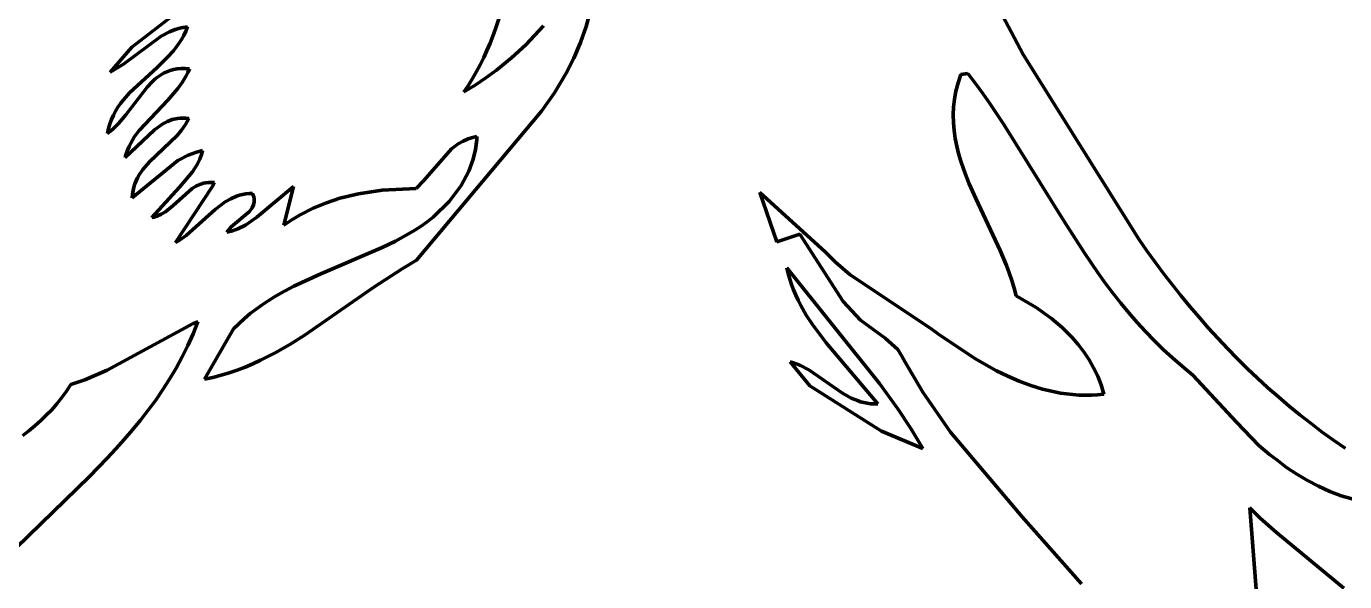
# Model space of a CAD drawing. Header units: millimetres. Extents: x 0 to 8.4, y 0 to 11.8.
# Drawn here: x 4.449 to 6.592, y 4.076 to 4.978 of the extents above; entities that cross this region are included whole.
import ezdxf

# ---------------------------------------------------------------- set-up
doc = ezdxf.new("R2010")
doc.units = ezdxf.units.MM
doc.layers.add('color#010101ff', color=7, linetype='CONTINUOUS', lineweight=100)
doc.layers.add('color#ffffffff', color=7, linetype='CONTINUOUS', lineweight=100)

msp = doc.modelspace()

# ---------------------------------------------------------------- linework, layer by layer
at = {"layer": 'color#010101ff'}
for p, q in [((4.7009, 5.0061), (4.6206, 4.944)), ((5.212, 4.9741), (5.2199, 4.9983)), ((5.3593, 4.9778), (5.3642, 4.9955)), ((6.0262, 5.0138), (6.0698, 4.9325)), ((4.6819, 4.9691), (4.6913, 4.9727)), ((4.6913, 4.9727), (4.7012, 4.9754)), ((4.7012, 4.9754), (4.7116, 4.9771)), ((4.7116, 4.9771), (4.7087, 4.9699)), ((5.2077, 4.9622), (5.212, 4.9741)), ((5.2902, 4.9786), (5.261, 4.9482)), ((5.3502, 4.9518), (5.3593, 4.9778)), ((4.6074, 4.9167), (4.6686, 4.9622)), ((4.6686, 4.9622), (4.6819, 4.9691)), ((4.6975, 4.9502), (4.6931, 4.9441)), ((4.7016, 4.9565), (4.6975, 4.9502)), ((4.7053, 4.9631), (4.7016, 4.9565)), ((4.7087, 4.9699), (4.7053, 4.9631)), ((5.1981, 4.9387), (5.2031, 4.9504)), ((5.2031, 4.9504), (5.2077, 4.9622)), ((5.3393, 4.9264), (5.3502, 4.9518)), ((4.6206, 4.944), (4.5858, 4.9034)), ((4.6884, 4.9383), (4.6783, 4.9271)), ((4.6931, 4.9441), (4.6884, 4.9383)), ((5.1928, 4.9271), (5.1981, 4.9387)), ((5.261, 4.9482), (5.2378, 4.9268)), ((6.0698, 4.9325), (6.2576, 4.6322)), ((4.5858, 4.9034), (4.6074, 4.9167)), ((4.6618, 4.9113), (4.6169, 4.8698)), ((4.6783, 4.9271), (4.6618, 4.9113)), ((4.6831, 4.9063), (4.6888, 4.9079)), ((4.6888, 4.9079), (4.6948, 4.909)), ((4.6948, 4.909), (4.7011, 4.9095)), ((4.7011, 4.9095), (4.7077, 4.9094)), ((4.7077, 4.9094), (4.7146, 4.9087)), ((4.7146, 4.9087), (4.7121, 4.903)), ((5.1811, 4.9044), (5.1871, 4.9157)), ((5.1871, 4.9157), (5.1928, 4.9271)), ((5.2378, 4.9268), (5.2134, 4.9068)), ((5.3268, 4.9017), (5.3393, 4.9264)), ((4.6456, 4.8793), (4.6539, 4.888)), ((4.6539, 4.888), (4.6583, 4.8919)), ((4.6583, 4.8919), (4.6628, 4.8955)), ((4.6628, 4.8955), (4.6676, 4.8988)), ((4.6676, 4.8988), (4.6725, 4.9018)), ((4.6725, 4.9018), (4.6777, 4.9043)), ((4.6777, 4.9043), (4.6831, 4.9063)), ((4.7029, 4.8868), (4.6957, 4.8768)), ((4.7093, 4.8974), (4.7029, 4.8868)), ((4.7121, 4.903), (4.7093, 4.8974)), ((5.1679, 4.8823), (5.1747, 4.8933)), ((5.1747, 4.8933), (5.1811, 4.9044)), ((5.1964, 4.8943), (5.1789, 4.8825)), ((5.2134, 4.9068), (5.1964, 4.8943)), ((5.3079, 4.8701), (5.3268, 4.9017)), ((5.9638, 4.8861), (5.9603, 4.8729)), ((5.9682, 4.8995), (5.9638, 4.8861)), ((5.9795, 4.9016), (5.9682, 4.8995)), ((5.9919, 4.8854), (5.9795, 4.9016)), ((4.6169, 4.8698), (4.6071, 4.8585)), ((4.6113, 4.8342), (4.6456, 4.8793)), ((4.6957, 4.8768), (4.6793, 4.8581)), ((5.1789, 4.8825), (5.1607, 4.8715)), ((5.1607, 4.8715), (5.1679, 4.8823)), ((5.2867, 4.84), (5.3079, 4.8701)), ((5.9603, 4.8729), (5.958, 4.8598)), ((6.0039, 4.869), (5.9919, 4.8854)), ((6.0156, 4.8524), (6.0039, 4.869)), ((4.5983, 4.8465), (4.5944, 4.8402)), ((4.6025, 4.8526), (4.5983, 4.8465)), ((4.6071, 4.8585), (4.6025, 4.8526)), ((4.6793, 4.8581), (4.6325, 4.8087)), ((5.9565, 4.8468), (5.956, 4.834)), ((5.958, 4.8598), (5.9565, 4.8468)), ((6.0384, 4.8185), (6.0156, 4.8524)), ((4.5878, 4.8266), (4.5851, 4.8194)), ((4.5909, 4.8335), (4.5878, 4.8266)), ((4.5944, 4.8402), (4.5909, 4.8335)), ((4.5993, 4.8199), (4.6113, 4.8342)), ((4.6713, 4.8196), (4.6787, 4.8234)), ((4.6787, 4.8234), (4.6866, 4.8264)), ((4.6866, 4.8264), (4.6949, 4.8283)), ((4.6949, 4.8283), (4.6992, 4.8288)), ((4.6992, 4.8288), (4.7038, 4.829)), ((4.7038, 4.829), (4.7084, 4.8288)), ((4.7108, 4.8233), (4.708, 4.8185)), ((4.7084, 4.8288), (4.7133, 4.8283)), ((4.7133, 4.8283), (4.7108, 4.8233)), ((5.0837, 4.598), (5.2867, 4.84)), ((5.956, 4.834), (5.9563, 4.8212)), ((5.9563, 4.8212), (5.9574, 4.8086)), ((4.583, 4.8119), (4.5814, 4.8039)), ((4.5814, 4.8039), (4.5861, 4.8075)), ((4.5851, 4.8194), (4.583, 4.8119)), ((4.5861, 4.8075), (4.5907, 4.8113)), ((4.5907, 4.8113), (4.5993, 4.8199)), ((4.6099, 4.765), (4.6576, 4.8097)), ((4.6325, 4.8087), (4.6254, 4.7988)), ((4.6946, 4.8008), (4.6496, 4.7581)), ((4.6576, 4.8097), (4.6713, 4.8196)), ((4.7017, 4.8094), (4.6946, 4.8008)), ((4.708, 4.8185), (4.7017, 4.8094)), ((5.9574, 4.8086), (5.9592, 4.796)), ((6.1356, 4.662), (6.0384, 4.8185)), ((4.6163, 4.7828), (4.6139, 4.7771)), ((4.6191, 4.7883), (4.6163, 4.7828)), ((4.6254, 4.7988), (4.6191, 4.7883)), ((5.0953, 4.7277), (5.1406, 4.7791)), ((5.1406, 4.7791), (5.1514, 4.7871)), ((5.1514, 4.7871), (5.1593, 4.7916)), ((5.1593, 4.7916), (5.1678, 4.7953)), ((5.1678, 4.7953), (5.1769, 4.798)), ((5.1769, 4.798), (5.1818, 4.799)), ((5.1815, 4.7936), (5.1795, 4.7777)), ((5.1818, 4.799), (5.1815, 4.7936)), ((5.9592, 4.796), (5.9617, 4.7836)), ((5.9617, 4.7836), (5.9647, 4.7712)), ((4.6117, 4.7711), (4.6099, 4.765)), ((4.6139, 4.7771), (4.6117, 4.7711)), ((4.6216, 4.6994), (4.6956, 4.76)), ((4.6496, 4.7581), (4.6388, 4.7457)), ((4.6956, 4.76), (4.7125, 4.7688)), ((4.7125, 4.7688), (4.7261, 4.7738)), ((4.7261, 4.7738), (4.7358, 4.7761)), ((4.7312, 4.7621), (4.7271, 4.7535)), ((4.7345, 4.7713), (4.7312, 4.7621)), ((4.7358, 4.7761), (4.7345, 4.7713)), ((5.1758, 4.7622), (5.1685, 4.7425)), ((5.1795, 4.7777), (5.1758, 4.7622)), ((5.9647, 4.7712), (5.9684, 4.7589)), ((5.9684, 4.7589), (5.9725, 4.7466)), ((4.6327, 4.7368), (4.6301, 4.7321)), ((4.6388, 4.7457), (4.6327, 4.7368)), ((4.7197, 4.7415), (4.6982, 4.7165)), ((4.7271, 4.7535), (4.7197, 4.7415)), ((5.1685, 4.7425), (5.156, 4.7193)), ((5.9725, 4.7466), (5.977, 4.7345)), ((4.6241, 4.7168), (4.6228, 4.7113)), ((4.6257, 4.7221), (4.6241, 4.7168)), ((4.6277, 4.7272), (4.6257, 4.7221)), ((4.6301, 4.7321), (4.6277, 4.7272)), ((4.6982, 4.7165), (4.6531, 4.6673)), ((4.6883, 4.6872), (4.7188, 4.7146)), ((4.7515, 4.7171), (4.6916, 4.6268)), ((4.7188, 4.7146), (4.7257, 4.7187)), ((4.7257, 4.7187), (4.7332, 4.7219)), ((4.7332, 4.7219), (4.7372, 4.7231)), ((4.7372, 4.7231), (4.7413, 4.7239)), ((4.7413, 4.7239), (4.7457, 4.7244)), ((4.7457, 4.7244), (4.7502, 4.7246)), ((4.7502, 4.7246), (4.755, 4.7243)), ((4.755, 4.7243), (4.7515, 4.7171)), ((4.824, 4.668), (4.8837, 4.7178)), ((4.8837, 4.7178), (4.868, 4.6549)), ((5.028, 4.7118), (5.0828, 4.7144)), ((5.0828, 4.7144), (5.0953, 4.7277)), ((5.156, 4.7193), (5.137, 4.6938)), ((5.977, 4.7345), (5.9819, 4.7223)), ((5.9819, 4.7223), (5.9925, 4.6982)), ((4.622, 4.7055), (4.6216, 4.6994)), ((4.6228, 4.7113), (4.622, 4.7055)), ((4.7563, 4.6805), (4.7728, 4.6929)), ((4.7728, 4.6929), (4.7816, 4.698)), ((4.7816, 4.698), (4.7909, 4.702)), ((4.7909, 4.702), (4.7958, 4.7036)), ((4.7958, 4.7036), (4.8008, 4.7049)), ((4.8008, 4.7049), (4.8059, 4.7058)), ((4.8059, 4.7058), (4.8113, 4.7064)), ((4.8113, 4.7064), (4.8168, 4.7066)), ((4.8168, 4.7066), (4.8181, 4.7036)), ((4.8181, 4.7036), (4.8191, 4.7008)), ((4.8198, 4.6928), (4.8188, 4.6879)), ((4.8191, 4.7008), (4.8197, 4.698)), ((4.8197, 4.698), (4.8199, 4.6954)), ((4.8199, 4.6954), (4.8198, 4.6928)), ((4.937, 4.6915), (4.9592, 4.6988)), ((4.9592, 4.6988), (4.9894, 4.7061)), ((4.9894, 4.7061), (5.028, 4.7118)), ((5.137, 4.6938), (5.1105, 4.6678)), ((5.7478, 4.612), (5.6415, 4.7081)), ((5.6415, 4.7081), (5.6694, 4.628)), ((5.9925, 4.6982), (6.0323, 4.6139)), ((4.6613, 4.6694), (4.6688, 4.6727)), ((4.6688, 4.6727), (4.6757, 4.6769)), ((4.6757, 4.6769), (4.6883, 4.6872)), ((4.709, 4.638), (4.7563, 4.6805)), ((4.8119, 4.6771), (4.7825, 4.6521)), ((4.8167, 4.6834), (4.8119, 4.6771)), ((4.8188, 4.6879), (4.8167, 4.6834)), ((4.8811, 4.6639), (4.8946, 4.672)), ((4.8946, 4.672), (4.9155, 4.6826)), ((4.9155, 4.6826), (4.937, 4.6915)), ((4.6531, 4.6673), (4.6573, 4.6682)), ((4.6573, 4.6682), (4.6613, 4.6694)), ((4.7825, 4.6521), (4.7754, 4.6438)), ((4.7933, 4.6492), (4.8054, 4.6552)), ((4.8054, 4.6552), (4.824, 4.668)), ((4.868, 4.6549), (4.8811, 4.6639)), ((5.091, 4.6536), (5.0809, 4.647)), ((5.1008, 4.6605), (5.091, 4.6536)), ((5.1105, 4.6678), (5.1008, 4.6605)), ((6.1688, 4.6105), (6.1356, 4.662)), ((4.6916, 4.6268), (4.6961, 4.6293)), ((4.6961, 4.6293), (4.709, 4.638)), ((4.7754, 4.6438), (4.7846, 4.6461)), ((4.7846, 4.6461), (4.7933, 4.6492)), ((5.0496, 4.6292), (5.028, 4.6186)), ((5.0706, 4.6408), (5.0496, 4.6292)), ((5.0809, 4.647), (5.0706, 4.6408)), ((5.6694, 4.628), (5.7064, 4.6403)), ((5.7064, 4.6403), (5.7771, 4.5313)), ((6.2576, 4.6322), (6.2707, 4.6135)), ((5.028, 4.6186), (4.9281, 4.5759)), ((5.7645, 4.5951), (5.7478, 4.612)), ((6.0323, 4.6139), (6.0425, 4.5896)), ((6.1918, 4.5769), (6.1688, 4.6105)), ((6.2707, 4.6135), (6.2841, 4.5951)), ((5.0602, 4.5842), (5.0837, 4.598)), ((5.6854, 4.5858), (5.6876, 4.5766)), ((5.8363, 4.3977), (5.6854, 4.5858)), ((5.7884, 4.5746), (5.7645, 4.5951)), ((6.0425, 4.5896), (6.047, 4.5774)), ((6.2841, 4.5951), (6.2978, 4.5768)), ((4.9281, 4.5759), (4.8843, 4.5559)), ((5.0144, 4.5541), (5.0602, 4.5842)), ((5.6876, 4.5766), (5.6902, 4.5675)), ((5.6902, 4.5675), (5.6931, 4.5586)), ((5.9194, 4.487), (5.7884, 4.5746)), ((6.047, 4.5774), (6.0512, 4.5652)), ((6.0512, 4.5652), (6.0549, 4.5528)), ((6.2037, 4.5604), (6.1918, 4.5769)), ((6.2978, 4.5768), (6.3118, 4.5587)), ((4.8631, 4.5447), (4.8528, 4.5387)), ((4.8843, 4.5559), (4.8631, 4.5447)), ((4.901, 4.4758), (5.0144, 4.5541)), ((5.6931, 4.5586), (5.6964, 4.5499)), ((5.6964, 4.5499), (5.7, 4.5414)), ((6.0549, 4.5528), (6.0581, 4.5404)), ((6.216, 4.5442), (6.2037, 4.5604)), ((6.2285, 4.5282), (6.216, 4.5442)), ((6.3118, 4.5587), (6.3261, 4.5408)), ((4.8326, 4.5258), (4.8228, 4.5188)), ((4.8426, 4.5324), (4.8326, 4.5258)), ((4.8528, 4.5387), (4.8426, 4.5324)), ((5.7, 4.5414), (5.7039, 4.533)), ((5.7039, 4.533), (5.708, 4.5248)), ((5.708, 4.5248), (5.7171, 4.5089)), ((5.7771, 4.5313), (5.805, 4.5008)), ((6.0581, 4.5404), (6.0908, 4.5213)), ((6.0908, 4.5213), (6.1156, 4.5034)), ((6.2414, 4.5125), (6.2285, 4.5282)), ((6.3261, 4.5408), (6.3406, 4.5231)), ((6.3406, 4.5231), (6.3555, 4.5057)), ((4.8038, 4.5036), (4.7859, 4.4865)), ((4.8132, 4.5114), (4.8038, 4.5036)), ((4.8228, 4.5188), (4.8132, 4.5114)), ((5.7171, 4.5089), (5.7271, 4.4935)), ((5.805, 4.5008), (5.8454, 4.4718)), ((6.1156, 4.5034), (6.133, 4.4886)), ((6.2547, 4.4972), (6.2414, 4.5125)), ((6.3555, 4.5057), (6.3706, 4.4885)), ((4.7208, 4.4951), (4.5809, 4.4198)), ((4.7118, 4.4596), (4.7203, 4.4787)), ((4.7203, 4.4787), (4.7281, 4.4983)), ((4.7281, 4.4983), (4.7208, 4.4951)), ((4.7859, 4.4865), (4.739, 4.4048)), ((5.7271, 4.4935), (5.7492, 4.4639)), ((5.9322, 4.4778), (5.9194, 4.487)), ((6.133, 4.4886), (6.1491, 4.4725)), ((6.2684, 4.4821), (6.2547, 4.4972)), ((6.2826, 4.4675), (6.2684, 4.4821)), ((6.3706, 4.4885), (6.386, 4.4715)), ((4.7027, 4.441), (4.7118, 4.4596)), ((4.854, 4.4479), (4.8778, 4.4614)), ((4.8778, 4.4614), (4.901, 4.4758)), ((5.7492, 4.4639), (5.8332, 4.3647)), ((5.8454, 4.4718), (5.8657, 4.4532)), ((5.9909, 4.4387), (5.9322, 4.4778)), ((6.1491, 4.4725), (6.159, 4.4611)), ((6.159, 4.4611), (6.1683, 4.4491)), ((6.2973, 4.4532), (6.2826, 4.4675)), ((6.386, 4.4715), (6.4017, 4.4549)), ((4.6928, 4.4229), (4.7027, 4.441)), ((4.8174, 4.4299), (4.8298, 4.4356)), ((4.8298, 4.4356), (4.842, 4.4416)), ((4.842, 4.4416), (4.854, 4.4479)), ((5.8657, 4.4532), (5.8723, 4.4424)), ((5.8723, 4.4424), (5.8776, 4.4325)), ((6.0263, 4.4187), (5.9909, 4.4387)), ((6.1683, 4.4491), (6.1767, 4.4366)), ((6.1767, 4.4366), (6.1842, 4.4235)), ((6.3124, 4.4394), (6.2973, 4.4532)), ((6.3282, 4.426), (6.3124, 4.4394)), ((6.4017, 4.4549), (6.4177, 4.4385)), ((6.4177, 4.4385), (6.4339, 4.4224)), ((4.5809, 4.4198), (4.5446, 4.4039)), ((4.6823, 4.4052), (4.6928, 4.4229)), ((4.766, 4.4113), (4.7791, 4.4153)), ((4.7791, 4.4153), (4.7921, 4.4198)), ((4.7921, 4.4198), (4.8048, 4.4247)), ((4.8048, 4.4247), (4.8174, 4.4299)), ((5.6963, 4.4315), (5.6909, 4.433)), ((5.6909, 4.433), (5.7229, 4.3942)), ((5.7066, 4.4275), (5.6963, 4.4315)), ((5.7212, 4.4199), (5.7066, 4.4275)), ((5.7759, 4.3822), (5.7212, 4.4199)), ((5.8776, 4.4325), (5.9064, 4.3839)), ((6.0446, 4.4098), (6.0263, 4.4187)), ((6.1842, 4.4235), (6.1908, 4.4098)), ((6.3454, 4.4116), (6.3282, 4.426)), ((6.4339, 4.4224), (6.4505, 4.4066)), ((4.5219, 4.3962), (4.5147, 4.3853)), ((4.5446, 4.4039), (4.5219, 4.3962)), ((4.6712, 4.388), (4.6823, 4.4052)), ((4.739, 4.4048), (4.7526, 4.4078)), ((4.7526, 4.4078), (4.766, 4.4113)), ((5.7229, 4.3942), (5.8395, 4.3205)), ((5.8661, 4.3567), (5.8363, 4.3977)), ((6.0631, 4.4018), (6.0446, 4.4098)), ((6.0819, 4.3947), (6.0631, 4.4018)), ((6.1011, 4.3888), (6.0819, 4.3947)), ((6.1908, 4.4098), (6.1964, 4.3956)), ((6.1964, 4.3956), (6.201, 4.3808)), ((6.4165, 4.3349), (6.3454, 4.4116)), ((6.4505, 4.4066), (6.4673, 4.3911)), ((4.5071, 4.3749), (4.499, 4.3649)), ((4.5147, 4.3853), (4.5071, 4.3749)), ((4.6596, 4.3711), (4.6712, 4.388)), ((5.7901, 4.3743), (5.7759, 4.3822)), ((5.8001, 4.3701), (5.7901, 4.3743)), ((5.9064, 4.3839), (5.9514, 4.3191)), ((6.1108, 4.3863), (6.1011, 4.3888)), ((6.1205, 4.3842), (6.1108, 4.3863)), ((6.1303, 4.3823), (6.1205, 4.3842)), ((6.1402, 4.3809), (6.1303, 4.3823)), ((6.1502, 4.3798), (6.1402, 4.3809)), ((6.1602, 4.3792), (6.1502, 4.3798)), ((6.1703, 4.3789), (6.1602, 4.3792)), ((6.1805, 4.3791), (6.1703, 4.3789)), ((6.1907, 4.3797), (6.1805, 4.3791)), ((6.201, 4.3808), (6.1907, 4.3797)), ((6.4673, 4.3911), (6.4844, 4.376)), ((6.4844, 4.376), (6.5018, 4.3612)), ((4.4906, 4.3554), (4.4818, 4.3463)), ((4.499, 4.3649), (4.4906, 4.3554)), ((4.635, 4.3385), (4.6475, 4.3546)), ((4.6475, 4.3546), (4.6596, 4.3711)), ((5.8052, 4.3684), (5.8001, 4.3701)), ((5.8105, 4.367), (5.8052, 4.3684)), ((5.8159, 4.3659), (5.8105, 4.367)), ((5.8215, 4.3651), (5.8159, 4.3659)), ((5.8273, 4.3647), (5.8215, 4.3651)), ((5.8332, 4.3647), (5.8273, 4.3647)), ((5.8871, 4.3249), (5.8661, 4.3567)), ((6.5018, 4.3612), (6.5195, 4.3468)), ((4.4633, 4.3292), (4.4537, 4.3211)), ((4.4727, 4.3376), (4.4633, 4.3292)), ((4.4818, 4.3463), (4.4727, 4.3376)), ((4.622, 4.3226), (4.635, 4.3385)), ((6.4528, 4.2974), (6.4165, 4.3349)), ((6.5195, 4.3468), (6.5375, 4.3327)), ((6.5375, 4.3327), (6.5558, 4.3191)), ((4.4537, 4.3211), (4.4437, 4.3133)), ((4.5949, 4.2917), (4.6086, 4.3071)), ((4.6086, 4.3071), (4.622, 4.3226)), ((5.8395, 4.3205), (5.9064, 4.2921)), ((5.9002, 4.3032), (5.8871, 4.3249)), ((5.9514, 4.3191), (6.068, 4.1813)), ((6.5558, 4.3191), (6.5743, 4.3058)), ((4.5809, 4.2766), (4.5949, 4.2917)), ((5.9064, 4.2921), (5.9002, 4.3032)), ((6.4699, 4.2828), (6.4528, 4.2974)), ((6.5743, 4.3058), (6.5932, 4.293)), ((4.5521, 4.247), (4.5809, 4.2766)), ((6.482, 4.2739), (6.4699, 4.2828)), ((6.4979, 4.2617), (6.482, 4.2739)), ((4.4331, 4.1312), (4.5521, 4.247)), ((6.5145, 4.2504), (6.4979, 4.2617)), ((6.5318, 4.2401), (6.5145, 4.2504)), ((6.5496, 4.2309), (6.5318, 4.2401)), ((6.5679, 4.2227), (6.5496, 4.2309)), ((6.5866, 4.2157), (6.5679, 4.2227)), ((6.6058, 4.2098), (6.5866, 4.2157)), ((6.068, 4.1813), (6.1646, 4.0726)), ((6.4383, 4.1958), (6.455, 4.1793)), ((6.4484, 4.0633), (6.4383, 4.1958)), ((6.455, 4.1793), (6.4814, 4.1558)), ((6.4814, 4.1558), (6.5911, 4.0657))]:
    msp.add_line(p, q, dxfattribs=at)
at = {"layer": 'color#ffffffff'}
for p, q in [((4.6206, 4.944), (4.7009, 5.0061)), ((5.2199, 4.9983), (5.212, 4.9741)), ((5.3642, 4.9955), (5.3593, 4.9778)), ((6.0698, 4.9325), (6.0262, 5.0138)), ((4.6913, 4.9727), (4.6819, 4.9691)), ((4.7012, 4.9754), (4.6913, 4.9727)), ((4.7116, 4.9771), (4.7012, 4.9754)), ((4.7087, 4.9699), (4.7116, 4.9771)), ((5.212, 4.9741), (5.2077, 4.9622)), ((5.261, 4.9482), (5.2902, 4.9786)), ((5.3593, 4.9778), (5.3502, 4.9518)), ((4.6686, 4.9622), (4.6074, 4.9167)), ((4.6819, 4.9691), (4.6686, 4.9622)), ((4.6931, 4.9441), (4.6975, 4.9502)), ((4.6975, 4.9502), (4.7016, 4.9565)), ((4.7016, 4.9565), (4.7053, 4.9631)), ((4.7053, 4.9631), (4.7087, 4.9699)), ((5.2031, 4.9504), (5.1981, 4.9387)), ((5.2077, 4.9622), (5.2031, 4.9504)), ((5.3502, 4.9518), (5.3393, 4.9264)), ((4.5858, 4.9034), (4.6206, 4.944)), ((4.6783, 4.9271), (4.6884, 4.9383)), ((4.6884, 4.9383), (4.6931, 4.9441)), ((5.1981, 4.9387), (5.1928, 4.9271)), ((5.2378, 4.9268), (5.261, 4.9482)), ((6.2576, 4.6322), (6.0698, 4.9325)), ((4.6074, 4.9167), (4.5858, 4.9034)), ((4.6169, 4.8698), (4.6618, 4.9113)), ((4.6618, 4.9113), (4.6783, 4.9271)), ((4.6888, 4.9079), (4.6831, 4.9063)), ((4.6948, 4.909), (4.6888, 4.9079)), ((4.7011, 4.9095), (4.6948, 4.909)), ((4.7077, 4.9094), (4.7011, 4.9095)), ((4.7146, 4.9087), (4.7077, 4.9094)), ((4.7121, 4.903), (4.7146, 4.9087)), ((5.1871, 4.9157), (5.1811, 4.9044)), ((5.1928, 4.9271), (5.1871, 4.9157)), ((5.2134, 4.9068), (5.2378, 4.9268)), ((5.3393, 4.9264), (5.3268, 4.9017)), ((4.6539, 4.888), (4.6456, 4.8793)), ((4.6583, 4.8919), (4.6539, 4.888)), ((4.6628, 4.8955), (4.6583, 4.8919)), ((4.6676, 4.8988), (4.6628, 4.8955)), ((4.6725, 4.9018), (4.6676, 4.8988)), ((4.6777, 4.9043), (4.6725, 4.9018)), ((4.6831, 4.9063), (4.6777, 4.9043)), ((4.6957, 4.8768), (4.7029, 4.8868)), ((4.7029, 4.8868), (4.7093, 4.8974)), ((4.7093, 4.8974), (4.7121, 4.903)), ((5.1747, 4.8933), (5.1679, 4.8823)), ((5.1811, 4.9044), (5.1747, 4.8933)), ((5.1789, 4.8825), (5.1964, 4.8943)), ((5.1964, 4.8943), (5.2134, 4.9068)), ((5.3268, 4.9017), (5.3079, 4.8701)), ((5.9603, 4.8729), (5.9638, 4.8861)), ((5.9638, 4.8861), (5.9682, 4.8995)), ((5.9682, 4.8995), (5.9795, 4.9016)), ((5.9795, 4.9016), (5.9919, 4.8854)), ((4.6071, 4.8585), (4.6169, 4.8698)), ((4.6456, 4.8793), (4.6113, 4.8342)), ((4.6793, 4.8581), (4.6957, 4.8768)), ((5.1607, 4.8715), (5.1789, 4.8825)), ((5.1679, 4.8823), (5.1607, 4.8715)), ((5.3079, 4.8701), (5.2867, 4.84)), ((5.958, 4.8598), (5.9603, 4.8729)), ((5.9919, 4.8854), (6.0039, 4.869)), ((6.0039, 4.869), (6.0156, 4.8524)), ((4.5944, 4.8402), (4.5983, 4.8465)), ((4.5983, 4.8465), (4.6025, 4.8526)), ((4.6025, 4.8526), (4.6071, 4.8585)), ((4.6325, 4.8087), (4.6793, 4.8581)), ((5.956, 4.834), (5.9565, 4.8468)), ((5.9565, 4.8468), (5.958, 4.8598)), ((6.0156, 4.8524), (6.0384, 4.8185)), ((4.5851, 4.8194), (4.5878, 4.8266)), ((4.5878, 4.8266), (4.5909, 4.8335)), ((4.5909, 4.8335), (4.5944, 4.8402)), ((4.6113, 4.8342), (4.5993, 4.8199)), ((4.6787, 4.8234), (4.6713, 4.8196)), ((4.6866, 4.8264), (4.6787, 4.8234)), ((4.6949, 4.8283), (4.6866, 4.8264)), ((4.6992, 4.8288), (4.6949, 4.8283)), ((4.7038, 4.829), (4.6992, 4.8288)), ((4.7084, 4.8288), (4.7038, 4.829)), ((4.708, 4.8185), (4.7108, 4.8233)), ((4.7133, 4.8283), (4.7084, 4.8288)), ((4.7108, 4.8233), (4.7133, 4.8283)), ((5.2867, 4.84), (5.0837, 4.598)), ((5.9563, 4.8212), (5.956, 4.834)), ((5.9574, 4.8086), (5.9563, 4.8212)), ((4.5814, 4.8039), (4.583, 4.8119)), ((4.5861, 4.8075), (4.5814, 4.8039)), ((4.583, 4.8119), (4.5851, 4.8194)), ((4.5907, 4.8113), (4.5861, 4.8075)), ((4.5993, 4.8199), (4.5907, 4.8113)), ((4.6576, 4.8097), (4.6099, 4.765)), ((4.6254, 4.7988), (4.6325, 4.8087)), ((4.6496, 4.7581), (4.6946, 4.8008)), ((4.6713, 4.8196), (4.6576, 4.8097)), ((4.6946, 4.8008), (4.7017, 4.8094)), ((4.7017, 4.8094), (4.708, 4.8185)), ((5.9592, 4.796), (5.9574, 4.8086)), ((6.0384, 4.8185), (6.1356, 4.662)), ((4.6139, 4.7771), (4.6163, 4.7828)), ((4.6163, 4.7828), (4.6191, 4.7883)), ((4.6191, 4.7883), (4.6254, 4.7988)), ((5.1406, 4.7791), (5.0953, 4.7277)), ((5.1514, 4.7871), (5.1406, 4.7791)), ((5.1593, 4.7916), (5.1514, 4.7871)), ((5.1678, 4.7953), (5.1593, 4.7916)), ((5.1769, 4.798), (5.1678, 4.7953)), ((5.1818, 4.799), (5.1769, 4.798)), ((5.1795, 4.7777), (5.1815, 4.7936)), ((5.1815, 4.7936), (5.1818, 4.799)), ((5.9617, 4.7836), (5.9592, 4.796)), ((5.9647, 4.7712), (5.9617, 4.7836)), ((4.6099, 4.765), (4.6117, 4.7711)), ((4.6117, 4.7711), (4.6139, 4.7771)), ((4.6956, 4.76), (4.6216, 4.6994)), ((4.6388, 4.7457), (4.6496, 4.7581)), ((4.7125, 4.7688), (4.6956, 4.76)), ((4.7261, 4.7738), (4.7125, 4.7688)), ((4.7358, 4.7761), (4.7261, 4.7738)), ((4.7271, 4.7535), (4.7312, 4.7621)), ((4.7312, 4.7621), (4.7345, 4.7713)), ((4.7345, 4.7713), (4.7358, 4.7761)), ((5.1685, 4.7425), (5.1758, 4.7622)), ((5.1758, 4.7622), (5.1795, 4.7777)), ((5.9684, 4.7589), (5.9647, 4.7712)), ((5.9725, 4.7466), (5.9684, 4.7589)), ((4.6301, 4.7321), (4.6327, 4.7368)), ((4.6327, 4.7368), (4.6388, 4.7457)), ((4.6982, 4.7165), (4.7197, 4.7415)), ((4.7197, 4.7415), (4.7271, 4.7535)), ((5.156, 4.7193), (5.1685, 4.7425)), ((5.977, 4.7345), (5.9725, 4.7466)), ((4.6228, 4.7113), (4.6241, 4.7168)), ((4.6241, 4.7168), (4.6257, 4.7221)), ((4.6257, 4.7221), (4.6277, 4.7272)), ((4.6277, 4.7272), (4.6301, 4.7321)), ((4.6531, 4.6673), (4.6982, 4.7165)), ((4.7188, 4.7146), (4.6883, 4.6872)), ((4.6916, 4.6268), (4.7515, 4.7171)), ((4.7257, 4.7187), (4.7188, 4.7146)), ((4.7332, 4.7219), (4.7257, 4.7187)), ((4.7372, 4.7231), (4.7332, 4.7219)), ((4.7413, 4.7239), (4.7372, 4.7231)), ((4.7457, 4.7244), (4.7413, 4.7239)), ((4.7502, 4.7246), (4.7457, 4.7244)), ((4.755, 4.7243), (4.7502, 4.7246)), ((4.7515, 4.7171), (4.755, 4.7243)), ((4.8837, 4.7178), (4.824, 4.668)), ((4.868, 4.6549), (4.8837, 4.7178)), ((5.0828, 4.7144), (5.028, 4.7118)), ((5.0953, 4.7277), (5.0828, 4.7144)), ((5.137, 4.6938), (5.156, 4.7193)), ((5.9819, 4.7223), (5.977, 4.7345)), ((5.9925, 4.6982), (5.9819, 4.7223)), ((4.6216, 4.6994), (4.622, 4.7055)), ((4.622, 4.7055), (4.6228, 4.7113)), ((4.7728, 4.6929), (4.7563, 4.6805)), ((4.7816, 4.698), (4.7728, 4.6929)), ((4.7909, 4.702), (4.7816, 4.698)), ((4.7958, 4.7036), (4.7909, 4.702)), ((4.8008, 4.7049), (4.7958, 4.7036)), ((4.8059, 4.7058), (4.8008, 4.7049)), ((4.8113, 4.7064), (4.8059, 4.7058)), ((4.8168, 4.7066), (4.8113, 4.7064)), ((4.8181, 4.7036), (4.8168, 4.7066)), ((4.8191, 4.7008), (4.8181, 4.7036)), ((4.8188, 4.6879), (4.8198, 4.6928)), ((4.8197, 4.698), (4.8191, 4.7008)), ((4.8199, 4.6954), (4.8197, 4.698)), ((4.8198, 4.6928), (4.8199, 4.6954)), ((4.9592, 4.6988), (4.937, 4.6915)), ((4.9894, 4.7061), (4.9592, 4.6988)), ((5.028, 4.7118), (4.9894, 4.7061)), ((5.1105, 4.6678), (5.137, 4.6938)), ((5.6694, 4.628), (5.6415, 4.7081)), ((5.6415, 4.7081), (5.7478, 4.612)), ((6.0323, 4.6139), (5.9925, 4.6982)), ((4.6688, 4.6727), (4.6613, 4.6694)), ((4.6757, 4.6769), (4.6688, 4.6727)), ((4.6883, 4.6872), (4.6757, 4.6769)), ((4.7563, 4.6805), (4.709, 4.638)), ((4.7825, 4.6521), (4.8119, 4.6771)), ((4.8119, 4.6771), (4.8167, 4.6834)), ((4.8167, 4.6834), (4.8188, 4.6879)), ((4.8946, 4.672), (4.8811, 4.6639)), ((4.9155, 4.6826), (4.8946, 4.672)), ((4.937, 4.6915), (4.9155, 4.6826)), ((4.6573, 4.6682), (4.6531, 4.6673)), ((4.6613, 4.6694), (4.6573, 4.6682)), ((4.7754, 4.6438), (4.7825, 4.6521)), ((4.8054, 4.6552), (4.7933, 4.6492)), ((4.824, 4.668), (4.8054, 4.6552)), ((4.8811, 4.6639), (4.868, 4.6549)), ((5.0809, 4.647), (5.091, 4.6536)), ((5.091, 4.6536), (5.1008, 4.6605)), ((5.1008, 4.6605), (5.1105, 4.6678)), ((6.1356, 4.662), (6.1688, 4.6105)), ((4.6961, 4.6293), (4.6916, 4.6268)), ((4.709, 4.638), (4.6961, 4.6293)), ((4.7846, 4.6461), (4.7754, 4.6438)), ((4.7933, 4.6492), (4.7846, 4.6461)), ((5.028, 4.6186), (5.0496, 4.6292)), ((5.0496, 4.6292), (5.0706, 4.6408)), ((5.0706, 4.6408), (5.0809, 4.647)), ((5.7064, 4.6403), (5.6694, 4.628)), ((5.7771, 4.5313), (5.7064, 4.6403)), ((6.2707, 4.6135), (6.2576, 4.6322)), ((4.9281, 4.5759), (5.028, 4.6186)), ((5.7478, 4.612), (5.7645, 4.5951)), ((6.0425, 4.5896), (6.0323, 4.6139)), ((6.1688, 4.6105), (6.1918, 4.5769)), ((6.2841, 4.5951), (6.2707, 4.6135)), ((5.0837, 4.598), (5.0602, 4.5842)), ((5.6854, 4.5858), (5.8363, 4.3977)), ((5.6876, 4.5766), (5.6854, 4.5858)), ((5.7645, 4.5951), (5.7884, 4.5746)), ((6.047, 4.5774), (6.0425, 4.5896)), ((6.2978, 4.5768), (6.2841, 4.5951)), ((4.8843, 4.5559), (4.9281, 4.5759)), ((5.0602, 4.5842), (5.0144, 4.5541)), ((5.6902, 4.5675), (5.6876, 4.5766)), ((5.6931, 4.5586), (5.6902, 4.5675)), ((5.7884, 4.5746), (5.9194, 4.487)), ((6.0512, 4.5652), (6.047, 4.5774)), ((6.0549, 4.5528), (6.0512, 4.5652)), ((6.1918, 4.5769), (6.2037, 4.5604)), ((6.3118, 4.5587), (6.2978, 4.5768)), ((4.8528, 4.5387), (4.8631, 4.5447)), ((4.8631, 4.5447), (4.8843, 4.5559)), ((5.0144, 4.5541), (4.901, 4.4758)), ((5.6964, 4.5499), (5.6931, 4.5586)), ((5.7, 4.5414), (5.6964, 4.5499)), ((6.0581, 4.5404), (6.0549, 4.5528)), ((6.2037, 4.5604), (6.216, 4.5442)), ((6.216, 4.5442), (6.2285, 4.5282)), ((6.3261, 4.5408), (6.3118, 4.5587)), ((4.8228, 4.5188), (4.8326, 4.5258)), ((4.8326, 4.5258), (4.8426, 4.5324)), ((4.8426, 4.5324), (4.8528, 4.5387)), ((5.7039, 4.533), (5.7, 4.5414)), ((5.708, 4.5248), (5.7039, 4.533)), ((5.7171, 4.5089), (5.708, 4.5248)), ((5.805, 4.5008), (5.7771, 4.5313)), ((6.0908, 4.5213), (6.0581, 4.5404)), ((6.1156, 4.5034), (6.0908, 4.5213)), ((6.2285, 4.5282), (6.2414, 4.5125)), ((6.3406, 4.5231), (6.3261, 4.5408)), ((6.3555, 4.5057), (6.3406, 4.5231)), ((4.7859, 4.4865), (4.8038, 4.5036)), ((4.8038, 4.5036), (4.8132, 4.5114)), ((4.8132, 4.5114), (4.8228, 4.5188)), ((5.7271, 4.4935), (5.7171, 4.5089)), ((5.8454, 4.4718), (5.805, 4.5008)), ((6.133, 4.4886), (6.1156, 4.5034)), ((6.2414, 4.5125), (6.2547, 4.4972)), ((6.3706, 4.4885), (6.3555, 4.5057)), ((4.5809, 4.4198), (4.7208, 4.4951)), ((4.7203, 4.4787), (4.7118, 4.4596)), ((4.7281, 4.4983), (4.7203, 4.4787)), ((4.7208, 4.4951), (4.7281, 4.4983)), ((4.739, 4.4048), (4.7859, 4.4865)), ((5.7492, 4.4639), (5.7271, 4.4935)), ((5.9194, 4.487), (5.9322, 4.4778)), ((6.1491, 4.4725), (6.133, 4.4886)), ((6.2547, 4.4972), (6.2684, 4.4821)), ((6.2684, 4.4821), (6.2826, 4.4675)), ((6.386, 4.4715), (6.3706, 4.4885)), ((4.7118, 4.4596), (4.7027, 4.441)), ((4.8778, 4.4614), (4.854, 4.4479)), ((4.901, 4.4758), (4.8778, 4.4614)), ((5.8332, 4.3647), (5.7492, 4.4639)), ((5.8657, 4.4532), (5.8454, 4.4718)), ((5.9322, 4.4778), (5.9909, 4.4387)), ((6.159, 4.4611), (6.1491, 4.4725)), ((6.1683, 4.4491), (6.159, 4.4611)), ((6.2826, 4.4675), (6.2973, 4.4532)), ((6.4017, 4.4549), (6.386, 4.4715)), ((4.7027, 4.441), (4.6928, 4.4229)), ((4.8298, 4.4356), (4.8174, 4.4299)), ((4.842, 4.4416), (4.8298, 4.4356)), ((4.854, 4.4479), (4.842, 4.4416)), ((5.8723, 4.4424), (5.8657, 4.4532)), ((5.8776, 4.4325), (5.8723, 4.4424)), ((5.9909, 4.4387), (6.0263, 4.4187)), ((6.1767, 4.4366), (6.1683, 4.4491)), ((6.1842, 4.4235), (6.1767, 4.4366)), ((6.2973, 4.4532), (6.3124, 4.4394)), ((6.3124, 4.4394), (6.3282, 4.426)), ((6.4177, 4.4385), (6.4017, 4.4549)), ((6.4339, 4.4224), (6.4177, 4.4385)), ((4.5446, 4.4039), (4.5809, 4.4198)), ((4.6928, 4.4229), (4.6823, 4.4052)), ((4.7791, 4.4153), (4.766, 4.4113)), ((4.7921, 4.4198), (4.7791, 4.4153)), ((4.8048, 4.4247), (4.7921, 4.4198)), ((4.8174, 4.4299), (4.8048, 4.4247)), ((5.7229, 4.3942), (5.6909, 4.433)), ((5.6909, 4.433), (5.6963, 4.4315)), ((5.6963, 4.4315), (5.7066, 4.4275)), ((5.7066, 4.4275), (5.7212, 4.4199)), ((5.7212, 4.4199), (5.7759, 4.3822)), ((5.9064, 4.3839), (5.8776, 4.4325)), ((6.0263, 4.4187), (6.0446, 4.4098)), ((6.1908, 4.4098), (6.1842, 4.4235)), ((6.3282, 4.426), (6.3454, 4.4116)), ((6.4505, 4.4066), (6.4339, 4.4224)), ((4.5147, 4.3853), (4.5219, 4.3962)), ((4.5219, 4.3962), (4.5446, 4.4039)), ((4.6823, 4.4052), (4.6712, 4.388)), ((4.7526, 4.4078), (4.739, 4.4048)), ((4.766, 4.4113), (4.7526, 4.4078)), ((5.8395, 4.3205), (5.7229, 4.3942)), ((5.8363, 4.3977), (5.8661, 4.3567)), ((6.0446, 4.4098), (6.0631, 4.4018)), ((6.0631, 4.4018), (6.0819, 4.3947)), ((6.0819, 4.3947), (6.1011, 4.3888)), ((6.1964, 4.3956), (6.1908, 4.4098)), ((6.201, 4.3808), (6.1964, 4.3956)), ((6.3454, 4.4116), (6.4165, 4.3349)), ((6.4673, 4.3911), (6.4505, 4.4066)), ((4.499, 4.3649), (4.5071, 4.3749)), ((4.5071, 4.3749), (4.5147, 4.3853)), ((4.6712, 4.388), (4.6596, 4.3711)), ((5.7759, 4.3822), (5.7901, 4.3743)), ((5.7901, 4.3743), (5.8001, 4.3701)), ((5.9514, 4.3191), (5.9064, 4.3839)), ((6.1011, 4.3888), (6.1108, 4.3863)), ((6.1108, 4.3863), (6.1205, 4.3842)), ((6.1205, 4.3842), (6.1303, 4.3823)), ((6.1303, 4.3823), (6.1402, 4.3809)), ((6.1402, 4.3809), (6.1502, 4.3798)), ((6.1502, 4.3798), (6.1602, 4.3792)), ((6.1602, 4.3792), (6.1703, 4.3789)), ((6.1703, 4.3789), (6.1805, 4.3791)), ((6.1805, 4.3791), (6.1907, 4.3797)), ((6.1907, 4.3797), (6.201, 4.3808)), ((6.4844, 4.376), (6.4673, 4.3911)), ((6.5018, 4.3612), (6.4844, 4.376)), ((4.4818, 4.3463), (4.4906, 4.3554)), ((4.4906, 4.3554), (4.499, 4.3649)), ((4.6475, 4.3546), (4.635, 4.3385)), ((4.6596, 4.3711), (4.6475, 4.3546)), ((5.8001, 4.3701), (5.8052, 4.3684)), ((5.8052, 4.3684), (5.8105, 4.367)), ((5.8105, 4.367), (5.8159, 4.3659)), ((5.8159, 4.3659), (5.8215, 4.3651)), ((5.8215, 4.3651), (5.8273, 4.3647)), ((5.8273, 4.3647), (5.8332, 4.3647)), ((5.8661, 4.3567), (5.8871, 4.3249)), ((6.5195, 4.3468), (6.5018, 4.3612)), ((4.4537, 4.3211), (4.4633, 4.3292)), ((4.4633, 4.3292), (4.4727, 4.3376)), ((4.4727, 4.3376), (4.4818, 4.3463)), ((4.635, 4.3385), (4.622, 4.3226)), ((6.4165, 4.3349), (6.4528, 4.2974)), ((6.5375, 4.3327), (6.5195, 4.3468)), ((6.5558, 4.3191), (6.5375, 4.3327)), ((4.4437, 4.3133), (4.4537, 4.3211)), ((4.6086, 4.3071), (4.5949, 4.2917)), ((4.622, 4.3226), (4.6086, 4.3071)), ((5.9064, 4.2921), (5.8395, 4.3205)), ((5.8871, 4.3249), (5.9002, 4.3032)), ((6.068, 4.1813), (5.9514, 4.3191)), ((6.5743, 4.3058), (6.5558, 4.3191)), ((4.5949, 4.2917), (4.5809, 4.2766)), ((5.9002, 4.3032), (5.9064, 4.2921)), ((6.4528, 4.2974), (6.4699, 4.2828)), ((6.5932, 4.293), (6.5743, 4.3058)), ((4.5809, 4.2766), (4.5521, 4.247)), ((6.4699, 4.2828), (6.482, 4.2739)), ((6.482, 4.2739), (6.4979, 4.2617)), ((4.5521, 4.247), (4.4331, 4.1312)), ((6.4979, 4.2617), (6.5145, 4.2504)), ((6.5145, 4.2504), (6.5318, 4.2401)), ((6.5318, 4.2401), (6.5496, 4.2309)), ((6.5496, 4.2309), (6.5679, 4.2227)), ((6.5679, 4.2227), (6.5866, 4.2157)), ((6.5866, 4.2157), (6.6058, 4.2098)), ((6.1646, 4.0726), (6.068, 4.1813)), ((6.4383, 4.1958), (6.4484, 4.0633)), ((6.455, 4.1793), (6.4383, 4.1958)), ((6.4814, 4.1558), (6.455, 4.1793)), ((6.5911, 4.0657), (6.4814, 4.1558))]:
    msp.add_line(p, q, dxfattribs=at)

doc.saveas('drawing.dxf')
